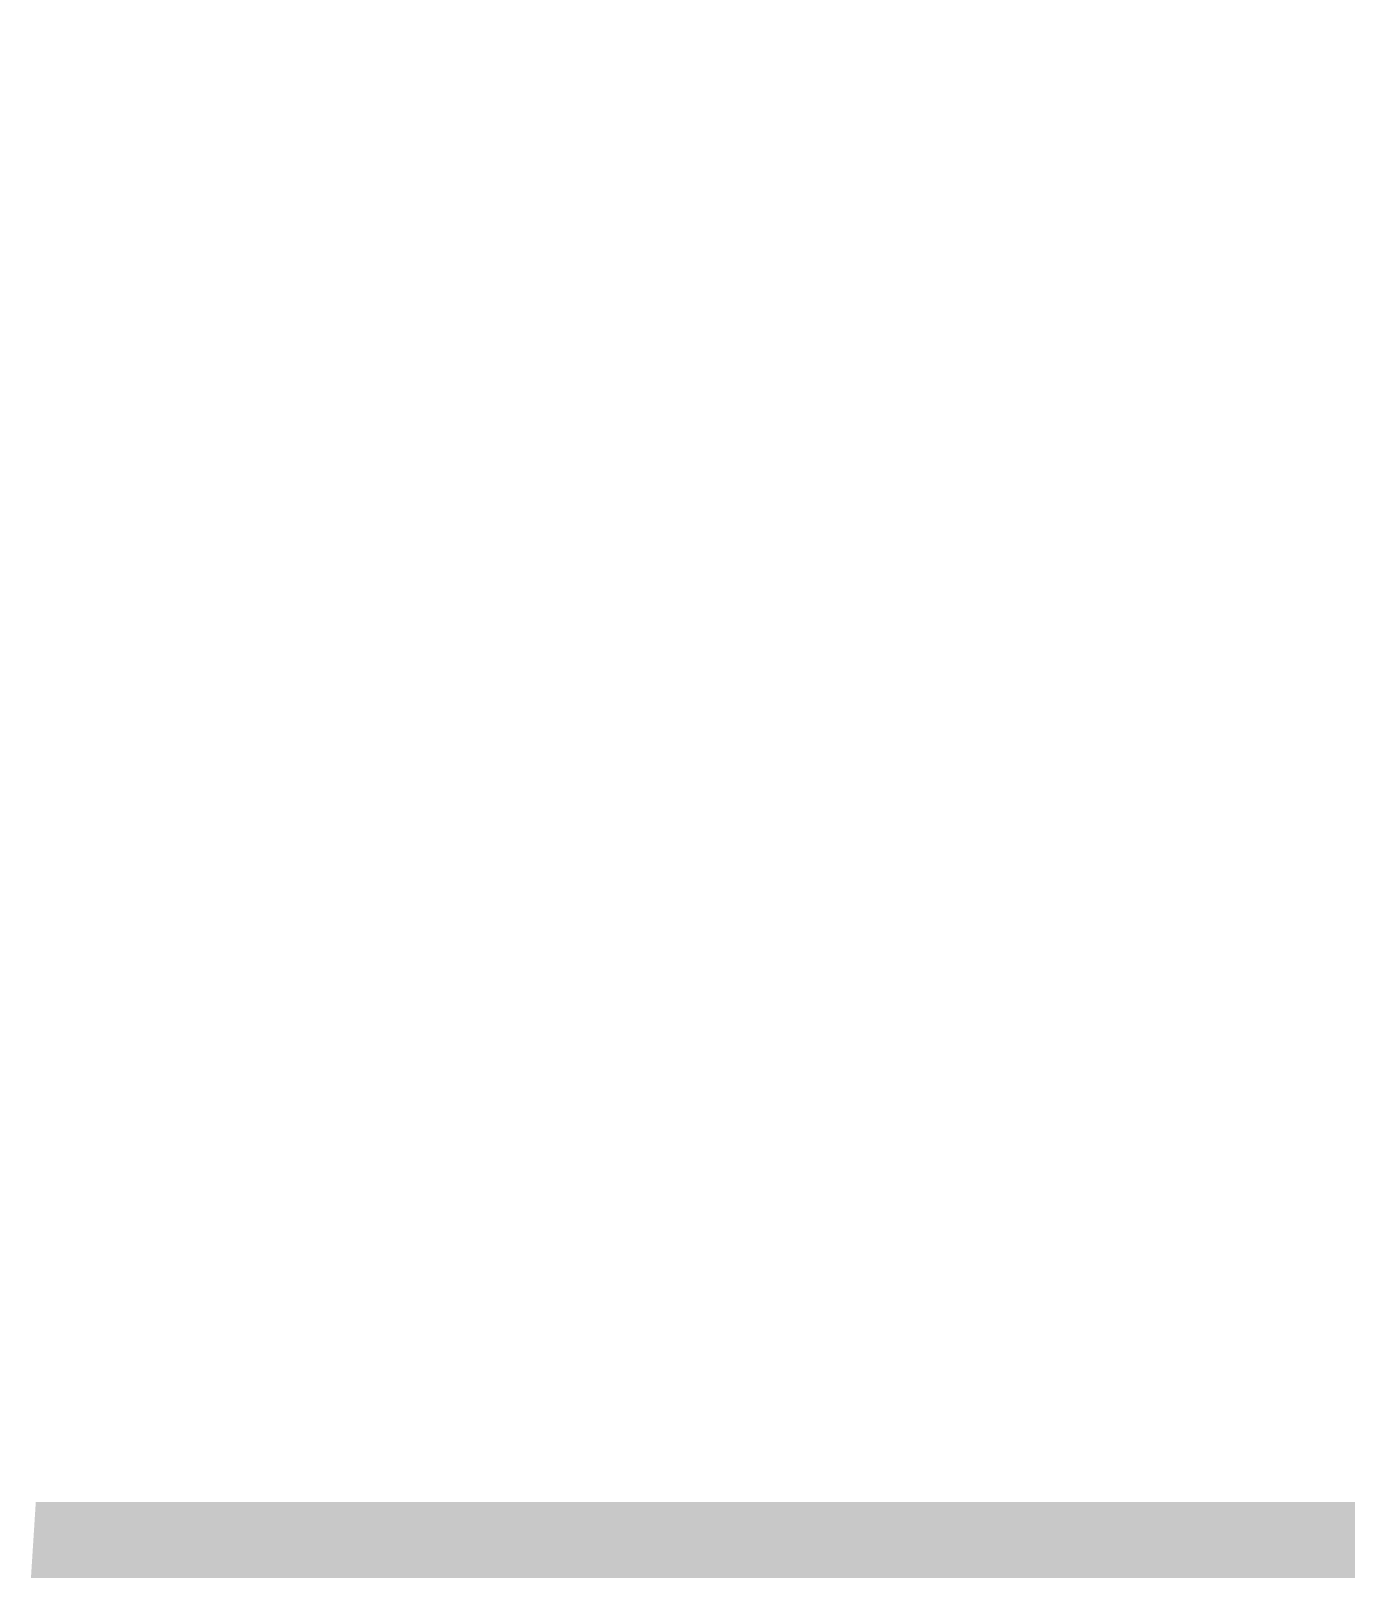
# Model space of a CAD drawing. Header units: metres. Extents: x 407243 to 407851, y 1441715 to 1442241.
# Drawn here: x 407433.8 to 407503.1, y 1442160 to 1442241.5 of the extents above; entities that cross this region are included whole.
import ezdxf

# ---------------------------------------------------------------- set-up
doc = ezdxf.new("R2010")
doc.units = ezdxf.units.M
doc.layers.add('HATCH', color=253, linetype='Continuous')

msp = doc.modelspace()

# ---------------------------------------------------------------- hatches: boundary and pattern name
at = {"layer": 'HATCH'}
h = msp.add_hatch(color=253, dxfattribs=at)
h.dxf.hatch_style = 1
edge = h.paths.add_edge_path()
edge.add_arc((407535.831, 1442233.949), 7.5, 90, 180)
edge.add_line((407528.331, 1442233.949), (407528.331, 1442167.465))
edge.add_arc((407524.831, 1442167.465), 3.5, -90, 0, ccw=False)
edge.add_line((407524.831, 1442163.965), (407434.076, 1442163.965))
edge.add_line((407434.076, 1442163.965), (407433.821, 1442159.965))
edge.add_line((407433.821, 1442159.965), (407610.581, 1442159.965))
edge.add_arc((407610.581, 1442167.465), 7.5, 270, 360)
edge.add_line((407618.081, 1442167.465), (407618.081, 1442232.847))
edge.add_line((407618.081, 1442232.847), (407614.081, 1442232.847))
edge.add_line((407614.081, 1442232.847), (407614.081, 1442167.465))
edge.add_arc((407610.581, 1442167.465), 3.5, -90, 0, ccw=False)
edge.add_line((407610.581, 1442163.965), (407561.894, 1442163.965))
edge.add_arc((407561.894, 1442167.465), 3.5, 180, 270, ccw=False)
edge.add_line((407558.394, 1442167.465), (407558.394, 1442172.291))
edge.add_line((407558.394, 1442172.291), (407554.394, 1442172.291))
edge.add_line((407554.394, 1442172.291), (407554.394, 1442167.465))
edge.add_arc((407550.894, 1442167.465), 3.5, -90, 0, ccw=False)
edge.add_line((407550.894, 1442163.965), (407535.831, 1442163.965))
edge.add_arc((407535.831, 1442167.465), 3.5, 180, 270, ccw=False)
edge.add_line((407532.331, 1442167.465), (407532.331, 1442188.702))
edge.add_arc((407535.831, 1442188.702), 3.5, 90, 180, ccw=False)
edge.add_line((407535.831, 1442192.202), (407540.968, 1442192.202))
edge.add_line((407540.968, 1442192.202), (407540.968, 1442196.202))
edge.add_line((407540.968, 1442196.202), (407535.831, 1442196.202))
edge.add_arc((407535.831, 1442199.702), 3.5, 180, 270, ccw=False)
edge.add_line((407532.331, 1442199.702), (407532.331, 1442215.71))
edge.add_arc((407535.831, 1442215.71), 3.5, 90, 180, ccw=False)
edge.add_line((407535.831, 1442219.21), (407540.968, 1442219.21))
edge.add_line((407540.968, 1442219.21), (407540.968, 1442223.21))
edge.add_line((407540.968, 1442223.21), (407535.831, 1442223.21))
edge.add_arc((407535.831, 1442226.71), 3.5, 180, 270, ccw=False)
edge.add_line((407532.331, 1442226.71), (407532.331, 1442233.949))
edge.add_arc((407535.831, 1442233.949), 3.5, 90, 180, ccw=False)
edge.add_line((407535.831, 1442237.449), (407571.741, 1442237.449))
edge.add_arc((407571.741, 1442233.949), 3.5, 0, 90, ccw=False)
edge.add_line((407575.241, 1442233.949), (407575.241, 1442222.219))
edge.add_line((407575.241, 1442222.219), (407579.241, 1442222.219))
edge.add_line((407579.241, 1442222.219), (407579.241, 1442233.949))
edge.add_arc((407582.741, 1442233.949), 3.5, 75.4929, 180, ccw=False)
edge.add_line((407583.618, 1442237.337), (407583.618, 1442241.449))
edge.add_line((407583.618, 1442241.449), (407535.751, 1442241.449))

doc.saveas('drawing.dxf')
